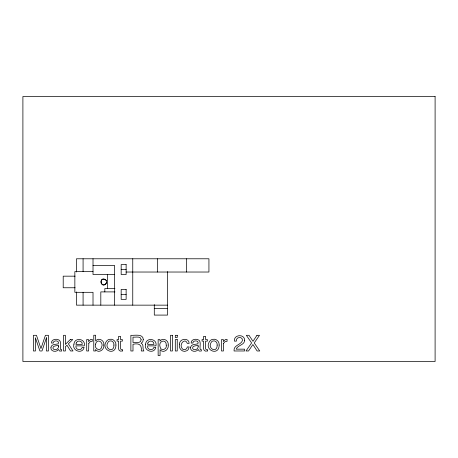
<?xml version="1.0" encoding="UTF-8"?>
<svg xmlns="http://www.w3.org/2000/svg" width="458" height="458" viewBox="0 0 458 458"><rect width="100%" height="100%" fill="white"/><g stroke="black" fill="none" stroke-linecap="round" stroke-linejoin="round"><path stroke-width="0.69" d="M106.651 282.363C101.224 291.574 97.938 274.05 106.273 280.491M93.014 265.405L114.546 265.405L114.546 305.148M121.17 269.544L126.133 269.544M93.014 271.617L74.854 271.617L74.854 292.313L93.014 292.313L93.014 305.148M126.133 272.029L208.934 272.029L208.934 258.781L76.457 258.781L76.457 271.995M114.546 274.514L93.014 274.514L93.014 258.781M75.101 276.168L63.21 276.168L63.21 287.761L75.101 287.761M114.947 288.592L104.83 288.592L104.83 291.901M114.964 291.901L100.812 291.901L100.812 305.148M121.17 294.385L126.133 294.385M167.536 305.148L76.457 305.148L76.457 291.935M154.289 308.463L167.536 308.463M186.658 258.781L186.658 272.029M167.536 271.554L167.536 315.087L154.289 315.087L154.289 304.599M157.598 258.781L157.598 272.029M132.757 258.781L132.757 305.148M107.538 274.514L107.538 288.592M83.081 258.781L83.081 271.623M83.081 292.307L83.081 305.148M46.464 337.758L46.418 350.977L48.439 350.977L48.439 335.308L45.428 335.308L40.957 348.555L36.457 335.308L33.417 335.308L33.417 350.977L35.443 350.977L35.386 337.758L39.892 350.977L41.993 350.977L46.464 337.758M166.243 345.195C167.393 349.431 160.655 351.675 160.088 346.889C157.93 340.987 166.535 338.256 166.243 345.195M95.59 344.107C93.604 348.538 100.628 352.191 101.67 346.969C103.977 341.874 96.718 338.05 95.59 344.107M103.829 345.046C104.727 349.586 98.527 353.874 95.539 349.517L95.539 350.977L93.77 350.977L93.77 335.25L95.636 335.25L95.636 340.941C98.55 337.059 104.733 340.512 103.829 345.046M115.937 345.023C115.857 356.977 99.661 349.729 106.754 340.929A4.717 4.717 0 0 1 109.508 339.326C112.949 338.468 116.321 341.525 115.937 345.023M179.467 344.158C178.225 348.446 182.662 353.124 186.87 350.719A3.922 3.922 0 0 0 188.599 348.899L189.154 346.935L187.288 346.935C187.064 348.653 185.467 350.049 183.704 349.591A2.353 2.353 0 0 1 182.147 348.492C178.603 344.611 185.158 337.128 187.288 343.391L189.154 343.391C189.08 337.277 179.278 338.416 179.467 344.158M219.17 345.023C219.084 356.977 202.888 349.729 209.982 340.929A4.717 4.717 0 0 1 212.741 339.326C216.176 338.468 219.554 341.525 219.17 345.023M73.944 344.17C71.637 350.914 82.629 354.526 84.123 347.393L82.234 347.393C81.306 351.194 75.129 349.929 75.908 345.876L84.283 345.876C86.115 338.617 74.396 336.882 73.944 344.17M145.592 344.17C143.285 350.914 154.283 354.526 155.772 347.393L153.888 347.393C152.955 351.194 146.778 349.929 147.562 345.876L155.932 345.876C157.77 338.617 146.045 336.882 145.592 344.17M168.201 345.011C169.208 349.517 163.231 353.851 160.065 349.694L160.065 355.534L158.142 355.534L158.142 339.607L160.008 339.607L160.008 341.118C162.79 337.031 169.048 340.489 168.201 345.011M141.138 339.733C141.178 343.792 135.362 342.2 132.997 342.487L132.997 337.128C135.356 337.494 141.035 335.685 141.138 339.733M50.941 347.227C50.048 351.63 56.506 352.689 58.595 349.465L59.506 351.046L61.687 351.028L61.687 349.614L60.542 349.494C59.632 346.437 62.414 340.409 57.719 339.464C55.166 338.765 51.25 339.784 51.468 343.042L53.26 343.042C53.305 340.735 56.254 340.489 57.851 341.336L58.55 342.761L58.092 343.872C55.71 344.508 51.582 344.032 50.941 347.227M190.608 347.227C189.715 351.63 196.167 352.689 198.257 349.465L199.173 351.046L201.348 351.028L201.348 349.614L200.203 349.494C199.293 346.437 202.075 340.409 197.387 339.464C194.827 338.765 190.917 339.784 191.129 343.042L192.921 343.042C192.973 340.735 195.915 340.489 197.518 341.336L198.217 342.761L197.753 343.872C195.371 344.508 191.249 344.032 190.608 347.227M244.635 340.225C244.612 345.212 237.622 345.011 236.214 349.162L244.561 349.162L244.561 350.977L234.072 350.977C233.265 344.891 241.309 345.011 242.511 340.311C242.585 335.972 235.509 336.922 236.397 341.118L234.444 341.118C233.374 334.466 244.749 333.682 244.635 340.225M113.933 345.08C114.111 353.731 103.628 348.658 108.065 342.24A2.611 2.611 0 0 1 109.806 340.981C112.302 340.265 114.254 342.71 113.933 345.08M217.161 345.08C217.338 353.731 206.861 348.658 211.293 342.24A2.611 2.611 0 0 1 213.033 340.981C215.535 340.265 217.481 342.71 217.161 345.08M143.291 339.533L142.713 341.834L141.081 343.277C144.058 344.359 142.398 348.063 143.474 350.278L143.892 350.977L141.287 350.977C141.98 344.851 139.18 342.876 132.997 344.256L132.997 350.977L130.874 350.977L130.874 335.308C134.578 335.662 143.068 333.407 143.291 339.533M58.498 346.712C58.653 349.322 54.508 350.874 53.036 348.681C52.16 345.286 56.655 346.179 58.498 345.166L58.498 346.712M198.159 346.712C198.314 349.322 194.169 350.874 192.704 348.681C191.822 345.286 196.316 346.179 198.159 345.166L198.159 346.712M88.812 343.26L88.617 350.977L86.694 350.977L86.694 339.55L88.52 339.55L88.52 341.525L90.558 339.504L92.253 339.349L92.253 341.376L90.341 341.554L88.812 343.26M223.619 343.26L223.424 350.977L221.506 350.977L221.506 339.55L223.327 339.55L223.327 341.525L225.37 339.504L227.065 339.349L227.065 341.376L225.147 341.554L223.619 343.26M76.228 343.008L75.959 344.353L82.308 344.353C82.686 340.804 77.328 339.67 76.228 343.008M147.877 343.008L147.613 344.353L153.962 344.353C154.335 340.804 148.982 339.67 147.877 343.008M256.967 335.308L252.999 341.302L248.997 335.308L246.341 335.308L251.602 342.945L245.986 350.977L248.551 350.977L252.89 344.536L257.115 350.977L259.749 350.977L254.236 342.945L259.497 335.308L256.967 335.308M70.297 339.55L65.368 344.405L65.368 335.308L63.525 335.308L63.525 350.977L65.368 350.977L65.368 346.689L66.977 345.218L70.543 350.977L72.994 350.977L68.374 343.832L72.753 339.55L70.297 339.55M122.372 350.977C116.544 352.666 118.897 344.027 118.605 341.118L117.059 341.118L117.059 339.55L118.605 339.55L118.605 336.361L120.546 336.361L120.546 339.55L122.372 339.55L122.372 341.118L120.546 341.118L120.546 348.578L120.952 349.38L122.372 349.465L122.372 350.977M207.377 350.977C201.549 352.666 203.902 344.027 203.615 341.118L202.064 341.118L202.064 339.55L203.615 339.55L203.615 336.361L205.556 336.361L205.556 339.55L207.377 339.55L207.377 341.118L205.556 341.118L205.556 348.578L205.957 349.38L207.377 349.465L207.377 350.977M435.1 96.506L22.9 96.506L22.9 361.494L435.1 361.494L435.1 96.506M126.133 264.575L121.17 264.575L121.17 274.514L126.133 274.514L126.133 264.575M126.133 289.416L121.17 289.416L121.17 299.355L126.133 299.355L126.133 289.416M172.42 335.308L170.496 335.308L170.496 350.977L172.42 350.977L172.42 335.308M177.252 335.308L175.299 335.308L175.299 337.483L177.252 337.483L177.252 335.308M177.252 339.607L175.299 339.607L175.299 350.977L177.252 350.977L177.252 339.607M102.329 284.475A2.897 2.897 0 0 0 106.68 281.968A2.897 2.897 0 0 0 102.329 279.454A2.897 2.897 0 0 0 102.329 284.475"/></g></svg>
